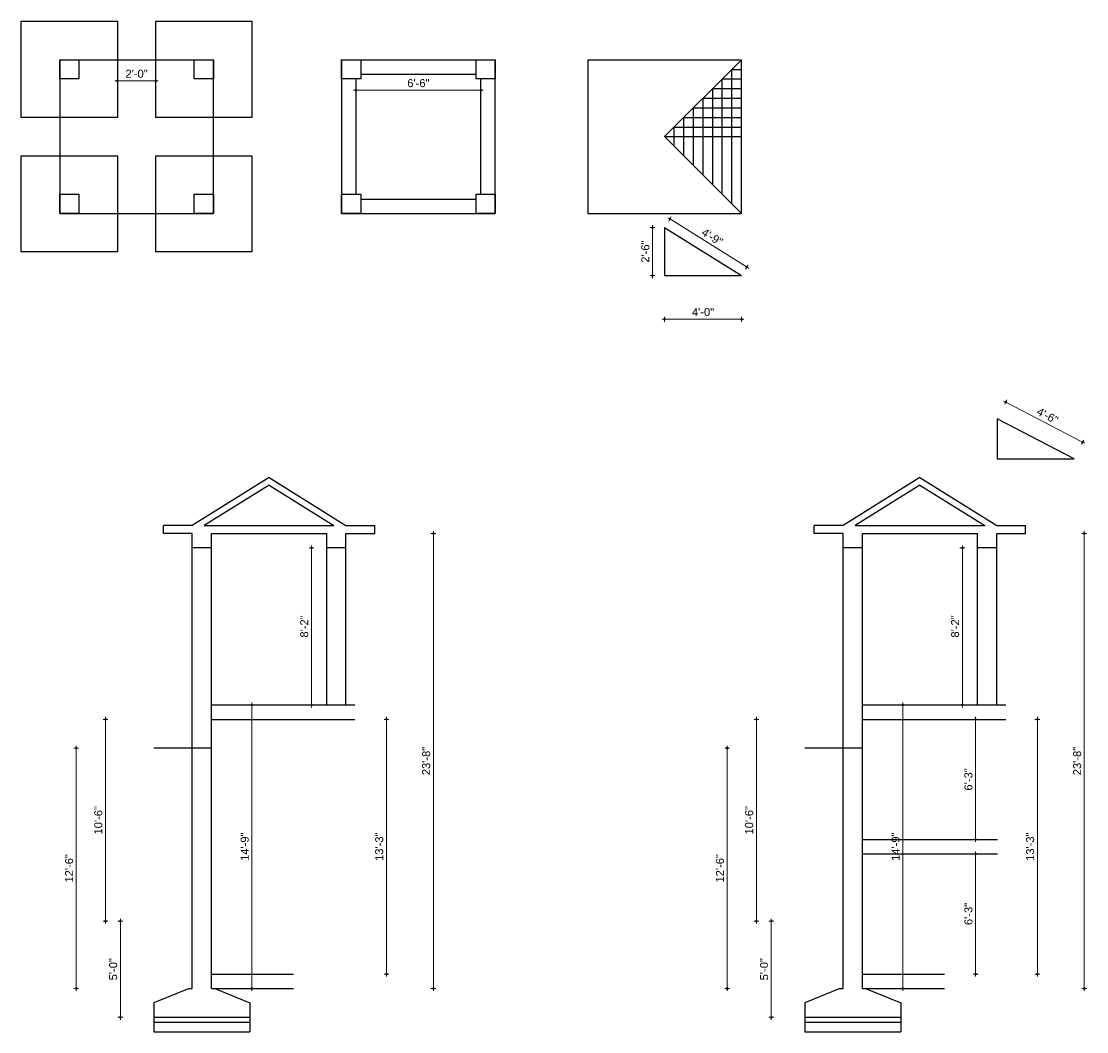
# Model space of a CAD drawing. Header units: inches. Extents: x -2003 to 2927, y -2753 to -1575.
# Drawn here: x 2262 to 2927, y -2753 to -2122 of the extents above; entities that cross this region are included whole.
import ezdxf

# ---------------------------------------------------------------- set-up
doc = ezdxf.new("R2010")
doc.units = ezdxf.units.IN
doc.header["$LTSCALE"] = 0.5
doc.header["$MEASUREMENT"] = 0
doc.header["$PDMODE"] = 66
doc.layers.add('hatch', color=9, linetype='Continuous', lineweight=0)
doc.layers.add('Toilet', color=7, linetype='Continuous', lineweight=25)
doc.styles.get("Standard").update_dxf_attribs({"font": 'arial.ttf'})
doc.dimstyles.new('S8', dxfattribs={"dimtxt": 5, "dimasz": 1, "dimexe": 6, "dimexo": 18, "dimgap": 1.9375, "dimtad": 1, "dimdec": 0, "dimzin": 3, "dimdsep": 46, "dimlunit": 4, "dimtxsty": 'Standard', "dimblk": 'dot 2', "dimcen": 12, "dimse1": 1, "dimse2": 1, "dimclrd": 1, "dimclre": 1, "dimclrt": 256, "dimadec": 0, "dimazin": 0, "dimtfac": 0.75, "dimtdec": 0, "dimtix": 1, "dimtmove": 1, "dimatfit": 3, "dimldrblk": 'DOT', "dimfxl": 1, "dimtolj": 1, "dimtzin": 0, "dimlwd": 9, "dimlwe": 9, "dimarcsym": 0})

# ---------------------------------------------------------------- blocks, each defined once
blk = doc.blocks.new('dot1')
at = {"layer": 'hatch'}
h = blk.add_hatch(color=256, dxfattribs=at)
edge = h.paths.add_edge_path()
edge.add_arc((0, 0), 1, 0, 360)
for p, q in [((3, 0), (-3, 0)), ((0, 3), (0, -3))]:
    blk.add_line(p, q, dxfattribs=at)
blk.add_circle((0, 0), 1, dxfattribs=at)
blk = doc.blocks.new('dot 2')
at = {"layer": 'hatch', "xscale": 0.5, "yscale": 0.5, "zscale": 0.5}
blk.add_blockref('dot1', (0, 0), dxfattribs=at)
blk = doc.blocks.new('*D756')
at = {"layer": 'Defpoints', "color": 0, "transparency": 16777216}
for p in [(2380.38, -2557.88), (2314.21, -2683.88), (2344.38, -2683.88)]:
    blk.add_point(p, dxfattribs=at)
at = {"layer": 'Toilet', "color": 1, "lineweight": 9, "transparency": 16777216}
blk.add_line((2314.21, -2558.88), (2314.21, -2682.88), dxfattribs=at)
for p, rotation in [((2314.21, -2557.88), 90), ((2314.21, -2683.88), 270)]:
    blk.add_blockref('dot 2', p, dxfattribs=dict(at, rotation=rotation))
at = {"layer": 'Toilet', "transparency": 16777216, "insert": (2309.72, -2620.88), "char_height": 5, "attachment_point": 5, "rotation": 90}
blk.add_mtext('\\A1;10\'-6"', dxfattribs=at)
blk = doc.blocks.new('_Dot')
at = {"color": 0, "linetype": 'ByBlock', "lineweight": -2}
blk.add_line((-0.5, 0), (-1, 0), dxfattribs=at)
at = {"color": 0, "linetype": 'ByBlock', "const_width": 0.5}
blk.add_lwpolyline([(-0.25, 0, 1), (0.25, 0, 1)], format="xyb", close=True, dxfattribs=at)
blk = doc.blocks.new('*D757')
at = {"layer": 'Defpoints', "color": 0, "transparency": 16777216}
for p in [(2323.49, -2683.88), (2344.38, -2683.88), (2344.38, -2743.88)]:
    blk.add_point(p, dxfattribs=at)
at = {"layer": 'Toilet', "color": 1, "lineweight": 9, "transparency": 16777216}
blk.add_line((2323.49, -2742.88), (2323.49, -2684.88), dxfattribs=at)
for p, rotation in [((2323.49, -2683.88), 90), ((2323.49, -2743.88), 270)]:
    blk.add_blockref('dot 2', p, dxfattribs=dict(at, rotation=rotation))
at = {"layer": 'Toilet', "transparency": 16777216, "insert": (2319, -2713.88), "char_height": 5, "attachment_point": 5, "rotation": 90}
blk.add_mtext('\\A1;5\'-0"', dxfattribs=at)
blk = doc.blocks.new('*D759')
at = {"layer": 'Defpoints', "color": 0, "transparency": 16777216}
for p in [(2380.38, -2557.88), (2380.38, -2716.88), (2489.68, -2716.88)]:
    blk.add_point(p, dxfattribs=at)
at = {"layer": 'Toilet', "color": 1, "lineweight": 9, "transparency": 16777216}
blk.add_line((2489.68, -2558.88), (2489.68, -2715.88), dxfattribs=at)
for p, rotation in [((2489.68, -2557.88), 90), ((2489.68, -2716.88), 270)]:
    blk.add_blockref('dot 2', p, dxfattribs=dict(at, rotation=rotation))
at = {"layer": 'Toilet', "transparency": 16777216, "insert": (2485.18, -2637.38), "char_height": 5, "attachment_point": 5, "rotation": 90}
blk.add_mtext('\\A1;13\'-3"', dxfattribs=at)
blk = doc.blocks.new('*D760')
at = {"layer": 'Defpoints', "color": 0, "transparency": 16777216}
for p in [(2321.61, -2146.03), (2345.61, -2146.03), (2345.61, -2159.29)]:
    blk.add_point(p, dxfattribs=at)
at = {"layer": 'Toilet', "color": 1, "lineweight": 9, "transparency": 16777216}
blk.add_line((2322.61, -2159.29), (2344.61, -2159.29), dxfattribs=at)
at = {"layer": 'Toilet', "color": 1, "lineweight": 9, "transparency": 16777216, "rotation": 180}
blk.add_blockref('dot 2', (2321.61, -2159.29), dxfattribs=at)
at = {"layer": 'Toilet', "color": 1, "lineweight": 9, "transparency": 16777216}
blk.add_blockref('dot 2', (2345.61, -2159.29), dxfattribs=at)
at = {"layer": 'Toilet', "transparency": 16777216, "insert": (2333.61, -2154.8), "char_height": 5, "attachment_point": 5}
blk.add_mtext('\\A1;2\'-0"', dxfattribs=at)
blk = doc.blocks.new('*D763')
at = {"layer": 'Defpoints', "color": 0, "transparency": 16777216}
for p in [(2368.38, -2441.88), (2518.99, -2441.88), (2368.38, -2725.88)]:
    blk.add_point(p, dxfattribs=at)
at = {"layer": 'Toilet', "color": 1, "lineweight": 9, "transparency": 16777216}
blk.add_line((2518.99, -2724.88), (2518.99, -2442.88), dxfattribs=at)
for p, rotation in [((2518.99, -2441.88), 90), ((2518.99, -2725.88), 270)]:
    blk.add_blockref('dot 2', p, dxfattribs=dict(at, rotation=rotation))
at = {"layer": 'Toilet', "transparency": 16777216, "insert": (2514.5, -2583.88), "char_height": 5, "attachment_point": 5, "rotation": 90}
blk.add_mtext('\\A1;23\'-8"', dxfattribs=at)
blk = doc.blocks.new('*D764')
at = {"layer": 'Defpoints', "color": 0, "transparency": 16777216}
for p in [(2452.38, -2450.88), (2442.86, -2548.88), (2452.38, -2548.88)]:
    blk.add_point(p, dxfattribs=at)
at = {"layer": 'Toilet', "color": 1, "lineweight": 9, "transparency": 16777216}
blk.add_line((2442.86, -2451.88), (2442.86, -2547.88), dxfattribs=at)
for p, rotation in [((2442.86, -2450.88), 90), ((2442.86, -2548.88), 270)]:
    blk.add_blockref('dot 2', p, dxfattribs=dict(at, rotation=rotation))
at = {"layer": 'Toilet', "transparency": 16777216, "insert": (2438.37, -2499.88), "char_height": 5, "attachment_point": 5, "rotation": 90}
blk.add_mtext('\\A1;8\'-2"', dxfattribs=at)
blk = doc.blocks.new('*D770')
at = {"layer": 'Defpoints', "color": 0, "transparency": 16777216}
for p in [(2663.42, -2194.03), (2711.42, -2194.03), (2711.42, -2308.07)]:
    blk.add_point(p, dxfattribs=at)
at = {"layer": 'Toilet', "color": 1, "lineweight": 9, "transparency": 16777216}
blk.add_line((2664.42, -2308.07), (2710.42, -2308.07), dxfattribs=at)
at = {"layer": 'Toilet', "color": 1, "lineweight": 9, "transparency": 16777216, "rotation": 180}
blk.add_blockref('dot 2', (2663.42, -2308.07), dxfattribs=at)
at = {"layer": 'Toilet', "color": 1, "lineweight": 9, "transparency": 16777216}
blk.add_blockref('dot 2', (2711.42, -2308.07), dxfattribs=at)
at = {"layer": 'Toilet', "transparency": 16777216, "insert": (2687.42, -2303.58), "char_height": 5, "attachment_point": 5}
blk.add_mtext('\\A1;4\'-0"', dxfattribs=at)
blk = doc.blocks.new('*D775')
at = {"layer": 'Defpoints', "color": 0, "transparency": 16777216}
for p in [(2786.89, -2557.88), (2720.73, -2683.88), (2750.89, -2683.88)]:
    blk.add_point(p, dxfattribs=at)
at = {"layer": 'Toilet', "color": 1, "lineweight": 9, "transparency": 16777216}
blk.add_line((2720.73, -2558.88), (2720.73, -2682.88), dxfattribs=at)
for p, rotation in [((2720.73, -2557.88), 90), ((2720.73, -2683.88), 270)]:
    blk.add_blockref('dot 2', p, dxfattribs=dict(at, rotation=rotation))
at = {"layer": 'Toilet', "transparency": 16777216, "insert": (2716.24, -2620.88), "char_height": 5, "attachment_point": 5, "rotation": 90}
blk.add_mtext('\\A1;10\'-6"', dxfattribs=at)
blk = doc.blocks.new('*D774')
at = {"layer": 'Defpoints', "color": 0, "transparency": 16777216}
for p in [(2786.89, -2557.88), (2786.89, -2716.88), (2896.19, -2716.88)]:
    blk.add_point(p, dxfattribs=at)
at = {"layer": 'Toilet', "color": 1, "lineweight": 9, "transparency": 16777216}
blk.add_line((2896.19, -2558.88), (2896.19, -2715.88), dxfattribs=at)
for p, rotation in [((2896.19, -2557.88), 90), ((2896.19, -2716.88), 270)]:
    blk.add_blockref('dot 2', p, dxfattribs=dict(at, rotation=rotation))
at = {"layer": 'Toilet', "transparency": 16777216, "insert": (2891.7, -2637.38), "char_height": 5, "attachment_point": 5, "rotation": 90}
blk.add_mtext('\\A1;13\'-3"', dxfattribs=at)
blk = doc.blocks.new('*D778')
at = {"layer": 'Defpoints', "color": 0, "transparency": 16777216}
for p in [(2858.89, -2450.88), (2849.37, -2548.88), (2858.89, -2548.88)]:
    blk.add_point(p, dxfattribs=at)
at = {"layer": 'Toilet', "color": 1, "lineweight": 9, "transparency": 16777216}
blk.add_line((2849.37, -2451.88), (2849.37, -2547.88), dxfattribs=at)
for p, rotation in [((2849.37, -2450.88), 90), ((2849.37, -2548.88), 270)]:
    blk.add_blockref('dot 2', p, dxfattribs=dict(at, rotation=rotation))
at = {"layer": 'Toilet', "transparency": 16777216, "insert": (2844.88, -2499.88), "char_height": 5, "attachment_point": 5, "rotation": 90}
blk.add_mtext('\\A1;8\'-2"', dxfattribs=at)
blk = doc.blocks.new('*D780')
at = {"layer": 'Defpoints', "color": 0, "transparency": 16777216}
for p in [(2786.89, -2641.88), (2786.89, -2716.88), (2857.66, -2716.88)]:
    blk.add_point(p, dxfattribs=at)
at = {"layer": 'Toilet', "color": 1, "lineweight": 9, "transparency": 16777216}
blk.add_line((2857.66, -2642.88), (2857.66, -2715.88), dxfattribs=at)
for p, rotation in [((2857.66, -2641.88), 90), ((2857.66, -2716.88), 270)]:
    blk.add_blockref('dot 2', p, dxfattribs=dict(at, rotation=rotation))
at = {"layer": 'Toilet', "transparency": 16777216, "insert": (2853.17, -2679.38), "char_height": 5, "attachment_point": 5, "rotation": 90}
blk.add_mtext('\\A1;6\'-3"', dxfattribs=at)
blk = doc.blocks.new('*D781')
at = {"layer": 'Defpoints', "color": 0, "transparency": 16777216}
for p in [(2786.89, -2557.88), (2857.66, -2557.88), (2786.89, -2632.88)]:
    blk.add_point(p, dxfattribs=at)
at = {"layer": 'Toilet', "color": 1, "lineweight": 9, "transparency": 16777216}
blk.add_line((2857.66, -2631.88), (2857.66, -2558.88), dxfattribs=at)
for p, rotation in [((2857.66, -2557.88), 90), ((2857.66, -2632.88), 270)]:
    blk.add_blockref('dot 2', p, dxfattribs=dict(at, rotation=rotation))
at = {"layer": 'Toilet', "transparency": 16777216, "insert": (2853.17, -2595.38), "char_height": 5, "attachment_point": 5, "rotation": 90}
blk.add_mtext('\\A1;6\'-3"', dxfattribs=at)
blk = doc.blocks.new('*D782')
at = {"layer": 'Defpoints', "color": 0, "transparency": 16777216}
for p in [(2663.42, -2250.81), (2655.86, -2280.81), (2663.42, -2280.81)]:
    blk.add_point(p, dxfattribs=at)
at = {"layer": 'Toilet', "color": 1, "lineweight": 9, "transparency": 16777216}
blk.add_line((2655.86, -2251.81), (2655.86, -2279.81), dxfattribs=at)
for p, rotation in [((2655.86, -2250.81), 90), ((2655.86, -2280.81), 270)]:
    blk.add_blockref('dot 2', p, dxfattribs=dict(at, rotation=rotation))
at = {"layer": 'Toilet', "transparency": 16777216, "insert": (2651.37, -2265.81), "char_height": 5, "attachment_point": 5, "rotation": 90}
blk.add_mtext('\\A1;2\'-6"', dxfattribs=at)
blk = doc.blocks.new('*D783')
at = {"layer": 'Defpoints', "color": 0, "transparency": 16777216}
for p in [(2876.48, -2359.8), (2871.1, -2370.13), (2919.1, -2395.13)]:
    blk.add_point(p, dxfattribs=at)
at = {"layer": 'Toilet', "color": 1, "lineweight": 9, "transparency": 16777216}
blk.add_line((2923.6, -2384.33), (2877.37, -2360.26), dxfattribs=at)
for p, rotation in [((2876.48, -2359.8), 152.4879973761485), ((2924.48, -2384.8), 332.4879973761486)]:
    blk.add_blockref('dot 2', p, dxfattribs=dict(at, rotation=rotation))
at = {"layer": 'Toilet', "transparency": 16777216, "insert": (2902.56, -2368.31), "char_height": 5, "attachment_point": 5, "rotation": 332.488}
blk.add_mtext('\\A1;4\'-6"', dxfattribs=at)

msp = doc.modelspace()

# ---------------------------------------------------------------- linework, layer by layer
at = {"layer": 'Toilet'}
for p, q in [((2285.61, -2146.03), (2381.61, -2146.03)), ((2285.61, -2146.03), (2285.61, -2242.03)), ((2381.61, -2242.03), (2381.61, -2146.03)), ((2461.61, -2146.03), (2557.61, -2146.03)), ((2461.61, -2146.03), (2461.61, -2242.03)), ((2557.61, -2242.03), (2557.61, -2146.03)), ((2615.42, -2146.03), (2711.42, -2146.03)), ((2615.42, -2146.03), (2615.42, -2242.03)), ((2663.42, -2194.03), (2711.42, -2146.03)), ((2711.42, -2242.03), (2711.42, -2146.03)), ((2473.61, -2155.03), (2545.61, -2155.03)), ((2705.42, -2236.03), (2705.42, -2152.03)), ((2705.42, -2152.03), (2711.42, -2152.03)), ((2470.61, -2158.03), (2470.61, -2230.03)), ((2548.61, -2230.03), (2548.61, -2158.03)), ((2699.42, -2230.03), (2699.42, -2158.03)), ((2699.42, -2158.03), (2711.42, -2158.03)), ((2693.42, -2224.03), (2693.42, -2164.03)), ((2693.42, -2164.03), (2711.42, -2164.03)), ((2687.42, -2218.03), (2687.42, -2170.03)), ((2687.42, -2170.03), (2711.42, -2170.03)), ((2675.42, -2206.03), (2675.42, -2182.03)), ((2675.42, -2182.03), (2711.42, -2182.03)), ((2681.42, -2212.03), (2681.42, -2176.03)), ((2681.42, -2176.03), (2711.42, -2176.03)), ((2669.42, -2200.03), (2669.42, -2188.03)), ((2669.42, -2188.03), (2711.42, -2188.03)), ((2663.42, -2194.03), (2711.42, -2242.03)), ((2663.42, -2194.03), (2711.42, -2194.03)), ((2473.61, -2233.03), (2545.61, -2233.03)), ((2285.61, -2242.03), (2381.61, -2242.03)), ((2461.61, -2242.03), (2557.61, -2242.03)), ((2615.42, -2242.03), (2711.42, -2242.03)), ((2663.42, -2250.81), (2711.42, -2280.81)), ((2663.42, -2250.81), (2663.42, -2280.81)), ((2663.42, -2280.81), (2711.42, -2280.81)), ((2871.1, -2370.13), (2871.1, -2395.13)), ((2919.1, -2395.13), (2871.1, -2370.13)), ((2871.1, -2395.13), (2919.1, -2395.13)), ((2416.38, -2406.88), (2368.38, -2436.88)), ((2416.38, -2406.88), (2464.38, -2436.88)), ((2822.89, -2406.88), (2774.89, -2436.88)), ((2822.89, -2406.88), (2870.89, -2436.88)), ((2416.38, -2411.6), (2375.92, -2436.88)), ((2416.38, -2411.6), (2456.83, -2436.88)), ((2822.89, -2411.6), (2782.44, -2436.88)), ((2822.89, -2411.6), (2863.35, -2436.88)), ((2368.38, -2436.88), (2350.38, -2436.88)), ((2350.38, -2441.88), (2350.38, -2436.88)), ((2368.38, -2441.88), (2350.38, -2441.88)), ((2368.38, -2548.88), (2368.38, -2441.88)), ((2375.92, -2436.88), (2456.83, -2436.88)), ((2380.38, -2548.88), (2380.38, -2441.88)), ((2380.38, -2441.88), (2452.38, -2441.88)), ((2452.38, -2548.88), (2452.38, -2441.88)), ((2464.38, -2436.88), (2482.38, -2436.88)), ((2464.38, -2548.88), (2464.38, -2441.88)), ((2464.38, -2441.88), (2482.38, -2441.88)), ((2482.38, -2441.88), (2482.38, -2436.88)), ((2774.89, -2436.88), (2756.89, -2436.88)), ((2756.89, -2441.88), (2756.89, -2436.88)), ((2774.89, -2441.88), (2756.89, -2441.88)), ((2774.89, -2548.88), (2774.89, -2441.88)), ((2782.44, -2436.88), (2863.35, -2436.88)), ((2786.89, -2548.88), (2786.89, -2441.88)), ((2786.89, -2441.88), (2858.89, -2441.88)), ((2858.89, -2548.88), (2858.89, -2441.88)), ((2870.89, -2436.88), (2888.89, -2436.88)), ((2870.89, -2548.88), (2870.89, -2441.88)), ((2870.89, -2441.88), (2888.89, -2441.88)), ((2888.89, -2441.88), (2888.89, -2436.88)), ((2380.38, -2450.88), (2368.38, -2450.88)), ((2464.38, -2450.88), (2452.38, -2450.88)), ((2786.89, -2450.88), (2774.89, -2450.88)), ((2870.89, -2450.88), (2858.89, -2450.88)), ((2368.38, -2566.88), (2368.38, -2548.88)), ((2380.38, -2725.88), (2380.38, -2548.88)), ((2380.38, -2548.88), (2470.02, -2548.88)), ((2774.89, -2566.88), (2774.89, -2548.88)), ((2786.89, -2725.88), (2786.89, -2548.88)), ((2786.89, -2548.88), (2876.54, -2548.88)), ((2380.38, -2557.88), (2470.02, -2557.88)), ((2786.89, -2557.88), (2876.54, -2557.88)), ((2368.38, -2575.88), (2368.38, -2566.88)), ((2774.89, -2575.88), (2774.89, -2566.88)), ((2380.38, -2575.88), (2344.38, -2575.88)), ((2368.38, -2725.88), (2368.38, -2575.88)), ((2786.89, -2575.88), (2750.89, -2575.88)), ((2774.89, -2725.88), (2774.89, -2575.88)), ((2786.89, -2632.88), (2871.39, -2632.88)), ((2786.89, -2641.88), (2871.39, -2641.88)), ((2380.38, -2716.88), (2431.63, -2716.88)), ((2786.89, -2716.88), (2838.15, -2716.88)), ((2366.38, -2725.88), (2344.38, -2734.88)), ((2366.38, -2725.88), (2368.38, -2725.88)), ((2380.38, -2725.88), (2382.38, -2725.88)), ((2380.38, -2725.88), (2431.63, -2725.88)), ((2382.38, -2725.88), (2404.38, -2734.88)), ((2772.89, -2725.88), (2750.89, -2734.88)), ((2772.89, -2725.88), (2774.89, -2725.88)), ((2786.89, -2725.88), (2788.89, -2725.88)), ((2786.89, -2725.88), (2838.15, -2725.88)), ((2788.89, -2725.88), (2810.89, -2734.88)), ((2344.38, -2734.88), (2344.38, -2743.88)), ((2404.38, -2734.88), (2404.38, -2743.88)), ((2750.89, -2734.88), (2750.89, -2743.88)), ((2810.89, -2734.88), (2810.89, -2743.88)), ((2344.38, -2743.88), (2404.38, -2743.88)), ((2344.38, -2743.88), (2344.38, -2752.88)), ((2344.38, -2746.88), (2404.38, -2746.88)), ((2404.38, -2743.88), (2404.38, -2752.88)), ((2750.89, -2743.88), (2810.89, -2743.88)), ((2750.89, -2743.88), (2750.89, -2752.88)), ((2750.89, -2746.88), (2810.89, -2746.88)), ((2810.89, -2743.88), (2810.89, -2752.88)), ((2344.38, -2752.88), (2404.38, -2752.88)), ((2750.89, -2752.88), (2810.89, -2752.88))]:
    msp.add_line(p, q, dxfattribs=at)
for points in [[(2261.61, -2122.03), (2321.61, -2122.03), (2321.61, -2182.03), (2261.61, -2182.03)], [(2345.61, -2122.03), (2405.61, -2122.03), (2405.61, -2182.03), (2345.61, -2182.03)], [(2285.61, -2146.03), (2297.61, -2146.03), (2297.61, -2158.03), (2285.61, -2158.03)], [(2369.61, -2146.03), (2381.61, -2146.03), (2381.61, -2158.03), (2369.61, -2158.03)], [(2461.61, -2146.03), (2473.61, -2146.03), (2473.61, -2158.03), (2461.61, -2158.03)], [(2545.61, -2146.03), (2557.61, -2146.03), (2557.61, -2158.03), (2545.61, -2158.03)], [(2261.61, -2206.03), (2321.61, -2206.03), (2321.61, -2266.03), (2261.61, -2266.03)], [(2345.61, -2206.03), (2405.61, -2206.03), (2405.61, -2266.03), (2345.61, -2266.03)], [(2285.61, -2230.03), (2297.61, -2230.03), (2297.61, -2242.03), (2285.61, -2242.03)], [(2369.61, -2230.03), (2381.61, -2230.03), (2381.61, -2242.03), (2369.61, -2242.03)], [(2461.61, -2230.03), (2473.61, -2230.03), (2473.61, -2242.03), (2461.61, -2242.03)], [(2545.61, -2230.03), (2557.61, -2230.03), (2557.61, -2242.03), (2545.61, -2242.03)]]:
    msp.add_lwpolyline(points, close=True, dxfattribs=at)

# ---------------------------------------------------------------- dimensions: what is measured, and where the dimension line sits
for base, p1, p2, picture, middle in [((2345.61, -2159.29), (2321.61, -2146.03), (2345.61, -2146.03), '*D760', (2333.61, -2154.8)), ((2711.42, -2308.07), (2663.42, -2194.03), (2711.42, -2194.03), '*D770', (2687.42, -2303.58))]:
    dim = msp.add_linear_dim(base=base, p1=p1, p2=p2, dimstyle='S8', override={"dimfxl": 2, "dimfxlon": 1, "dimarcsym": 1}, dxfattribs=at)
    dim.commit()
    dim.dimension.update_dxf_attribs({"geometry": picture, "text_midpoint": middle})
msp.add_linear_dim(base=(2548.61, -2165.11), p1=(2470.61, -2158.03), p2=(2548.61, -2158.03), dimstyle='S8', override={"dimfxl": 2, "dimfxlon": 1, "dimarcsym": 1}, dxfattribs=at).render()
msp.add_aligned_dim(p1=(2663.42, -2250.81), p2=(2711.42, -2280.81), distance=6.29, dimstyle='S8', override={"dimfxl": 2, "dimfxlon": 1, "dimarcsym": 1}, dxfattribs=at).render()
for base, p1, p2, picture, middle in [((2655.86, -2280.81), (2663.42, -2250.81), (2663.42, -2280.81), '*D782', (2651.37, -2265.81)), ((2518.99, -2441.88), (2368.38, -2725.88), (2368.38, -2441.88), '*D763', (2514.5, -2583.88)), ((2442.86, -2548.88), (2452.38, -2450.88), (2452.38, -2548.88), '*D764', (2438.37, -2499.88)), ((2849.37, -2548.88), (2858.89, -2450.88), (2858.89, -2548.88), '*D778', (2844.88, -2499.88)), ((2314.21, -2683.88), (2380.38, -2557.88), (2344.38, -2683.88), '*D756', (2309.72, -2620.88)), ((2489.68, -2716.88), (2380.38, -2557.88), (2380.38, -2716.88), '*D759', (2485.18, -2637.38)), ((2720.73, -2683.88), (2786.89, -2557.88), (2750.89, -2683.88), '*D775', (2716.24, -2620.88)), ((2896.19, -2716.88), (2786.89, -2557.88), (2786.89, -2716.88), '*D774', (2891.7, -2637.38)), ((2857.66, -2557.88), (2786.89, -2632.88), (2786.89, -2557.88), '*D781', (2853.17, -2595.38)), ((2857.66, -2716.88), (2786.89, -2641.88), (2786.89, -2716.88), '*D780', (2853.17, -2679.38)), ((2323.49, -2683.88), (2344.38, -2743.88), (2344.38, -2683.88), '*D757', (2319, -2713.88))]:
    dim = msp.add_linear_dim(base=base, p1=p1, p2=p2, angle=90, dimstyle='S8', override={"dimfxl": 2, "dimfxlon": 1, "dimarcsym": 1}, dxfattribs=at)
    dim.commit()
    dim.dimension.update_dxf_attribs({"geometry": picture, "text_midpoint": middle})
dim = msp.add_aligned_dim(p1=(2919.1, -2395.13), p2=(2871.1, -2370.13), distance=-11.65, dimstyle='S8', override={"dimfxl": 2, "dimfxlon": 1, "dimarcsym": 1}, dxfattribs=at)
dim.commit()
dim.dimension.update_dxf_attribs({"geometry": '*D783', "text_midpoint": (2902.56, -2368.31)})
for base, p1, p2 in [((2925.51, -2441.88), (2774.89, -2725.88), (2774.89, -2441.88)), ((2405.61, -2548.88), (2380.38, -2725.88), (2380.38, -2548.88)), ((2812.13, -2548.88), (2786.89, -2725.88), (2786.89, -2548.88)), ((2295.92, -2575.88), (2368.38, -2725.88), (2368.38, -2575.88)), ((2702.44, -2575.88), (2774.89, -2725.88), (2774.89, -2575.88)), ((2730.01, -2683.88), (2750.89, -2743.88), (2750.89, -2683.88))]:
    msp.add_linear_dim(base=base, p1=p1, p2=p2, angle=90, dimstyle='S8', override={"dimfxl": 2, "dimfxlon": 1, "dimarcsym": 1}, dxfattribs=at).render()

doc.saveas('drawing.dxf')
